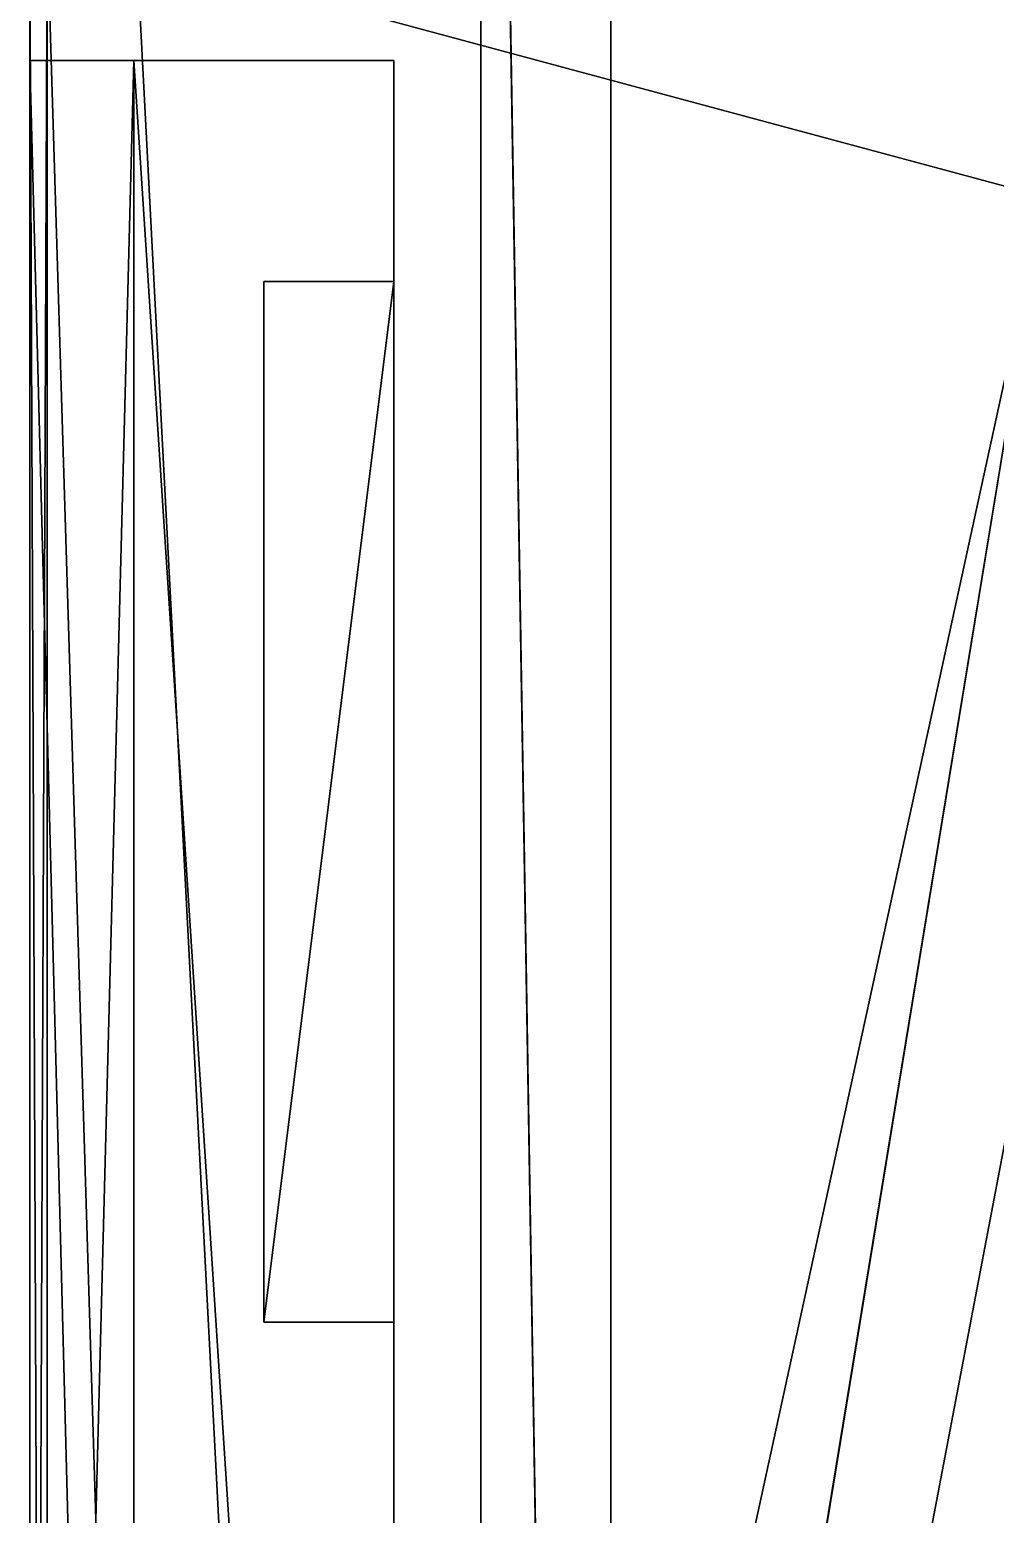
# Model space of a CAD drawing. Header units: millimetres. Extents: x -2 to 845, y -2 to 957.
# Drawn here: x -2 to 109.3, y 577.1 to 748.3 of the extents above; entities that cross this region are included whole.
import ezdxf

# ---------------------------------------------------------------- set-up
doc = ezdxf.new("R2010")
doc.units = ezdxf.units.MM
doc.header["$LTSCALE"] = 25.4

msp = doc.modelspace()

# ---------------------------------------------------------------- linework, layer by layer
for p, q in [((0, -2, -2), (0, 957, -2)), ((0, 955), (0, -2)), ((0, 955, 350), (0, 0, 350)), ((0, 955), (0, -2)), ((65, 50), (65, 905)), ((65, 50, 25), (65, 905, 25)), ((65, 50), (65, 905)), ((-2, 270, 285), (-2, 759, 285)), ((-2, 270, 85), (-2, 759, 85)), ((-2, 270, 285), (-2, 759, 285)), ((-2, 270, 85), (-2, 759, 85)), ((0, 270, 85), (0, 759, 85)), ((0, 270, 285), (0, 759, 285)), ((0, 270, 285), (0, 759, 285)), ((0, 270, 85), (0, 759, 85)), ((0, 270, 85), (0, 759, 85)), ((-2, 744.73, 270.73), (10, 744.73, 270.73)), ((-2, 744.73, 270.73), (-2, 744.73, 99.27)), ((-2, 744.73, 99.27), (10, 744.73, 99.27)), ((-2, 744.73, 99.27), (10, 744.73, 99.27)), ((-2, 744.73, 99.27), (-2, 284.27, 99.27)), ((-2, 284.27, 270.73), (-2, 744.73, 270.73)), ((-2, 744.73, 270.73), (10, 744.73, 270.73)), ((-2, 744.73, 270.73), (-2, 744.73, 99.27)), ((-2, 284.27, 270.73), (-2, 744.73, 270.73)), ((-2, 744.73, 99.27), (-2, 284.27, 99.27)), ((40, 744.73, 270.73), (10, 744.73, 270.73)), ((10, 744.73, 270.73), (10, 744.73, 99.27)), ((10, 744.73, 99.27), (10, 284.27, 99.27)), ((10, 284.27, 270.73), (10, 744.73, 270.73)), ((10, 744.73, 270.73), (10, 744.73, 99.27)), ((10, 744.73, 99.27), (10, 284.27, 99.27)), ((10, 284.27, 270.73), (10, 744.73, 270.73)), ((10, 744.73, 99.27), (40, 744.73, 99.27)), ((10, 744.73, 99.27), (10, 284.27, 99.27)), ((40, 744.73, 270.73), (40, 284.27, 270.73)), ((40, 744.73, 99.27), (40, 744.73, 270.73)), ((40, 574.27, 99.27), (40, 744.73, 99.27)), ((40, 719.27, 259.27), (25, 719.27, 259.27)), ((25, 599.27, 259.27), (25, 719.27, 259.27)), ((25, 599.27, 259.27), (25, 719.27, 259.27)), ((25, 719.27, 259.27), (25, 719.27, 139.27)), ((25, 719.27, 139.27), (25, 599.27, 139.27)), ((40, 719.27, 259.27), (25, 719.27, 259.27)), ((25, 719.27, 139.27), (40, 719.27, 139.27)), ((25, 719.27, 259.27), (25, 719.27, 139.27)), ((25, 719.27, 139.27), (40, 719.27, 139.27)), ((25, 719.27, 139.27), (25, 599.27, 139.27)), ((40, 659.27, 259.27), (40, 719.27, 259.27)), ((40, 719.27, 259.27), (40, 676.95, 216.95)), ((40, 684.27, 199.27), (40, 719.27, 199.27)), ((40, 719.27, 199.27), (40, 719.27, 259.27)), ((40, 719.27, 199.27), (40, 719.27, 259.27)), ((40, 719.27, 139.27), (40, 719.27, 199.27)), ((40, 659.27, 139.27), (40, 719.27, 139.27)), ((40, 719.27, 259.27), (40, 676.95, 216.95)), ((40, 659.27, 259.27), (40, 719.27, 259.27)), ((40, 676.95, 181.59), (40, 719.27, 139.27)), ((40, 659.27, 139.27), (40, 719.27, 139.27)), ((40, 684.27, 199.27), (40, 719.27, 199.27)), ((40, 676.95, 181.59), (40, 719.27, 139.27)), ((40, 719.27, 139.27), (40, 719.27, 199.27)), ((40, 599.27, 259.27), (40, 659.27, 259.27)), ((40, 599.27, 139.27), (40, 659.27, 139.27)), ((40, 659.27, 259.27), (40, 659.27, 224.27)), ((40, 659.27, 174.27), (40, 659.27, 139.27)), ((40, 659.27, 259.27), (40, 659.27, 224.27)), ((40, 599.27, 259.27), (40, 659.27, 259.27)), ((40, 659.27, 174.27), (40, 659.27, 139.27)), ((40, 599.27, 139.27), (40, 659.27, 139.27)), ((40, 599.27, 259.27), (40, 641.59, 216.95)), ((40, 599.27, 259.27), (40, 641.59, 216.95)), ((40, 641.59, 181.59), (40, 599.27, 139.27)), ((40, 641.59, 181.59), (40, 599.27, 139.27)), ((40, 599.27, 199.27), (40, 634.27, 199.27)), ((40, 599.27, 199.27), (40, 634.27, 199.27)), ((25, 599.27, 259.27), (40, 599.27, 259.27)), ((25, 599.27, 139.27), (25, 599.27, 259.27)), ((40, 599.27, 139.27), (25, 599.27, 139.27)), ((25, 599.27, 259.27), (40, 599.27, 259.27)), ((25, 599.27, 139.27), (25, 599.27, 259.27)), ((40, 599.27, 139.27), (25, 599.27, 139.27)), ((40, 599.27, 139.27), (40, 599.27, 199.27)), ((40, 599.27, 199.27), (40, 599.27, 259.27)), ((40, 599.27, 199.27), (40, 599.27, 259.27)), ((40, 599.27, 139.27), (40, 599.27, 199.27))]:
    msp.add_line(p, q)
at = {"extrusion": (-1, -4.32324e-17, -2.7581e-16)}
msp.add_arc((-659.27, 199.27, -40), 25, 135, 180, dxfattribs=at)
msp.add_arc((-659.27, 199.27, -40), 25, 135, 180, dxfattribs=at)
at = {"extrusion": (-1, 0, -2.7581e-16)}
msp.add_arc((-659.27, 199.27, -40), 25, 180, 225, dxfattribs=at)
msp.add_arc((-659.27, 199.27, -40), 25, 180, 225, dxfattribs=at)
at = {"extrusion": (-1, 6.98074e-18, -2.25597e-16)}
msp.add_arc((-659.27, 199.27, -40), 25, 90, 135, dxfattribs=at)
msp.add_arc((-659.27, 199.27, -40), 25, 90, 135, dxfattribs=at)
at = {"extrusion": (-1, 6.55225e-17, -2.5352e-16)}
msp.add_arc((-659.27, 199.27, -40), 25, 225, 270, dxfattribs=at)
msp.add_arc((-659.27, 199.27, -40), 25, 225, 270, dxfattribs=at)
at = {"extrusion": (-1, 6.98074e-18, -3.12062e-16)}
msp.add_arc((-659.27, 199.27, -40), 25, 45, 90, dxfattribs=at)
msp.add_arc((-659.27, 199.27, -40), 25, 45, 90, dxfattribs=at)
at = {"extrusion": (-1, 6.55225e-17, -2.25597e-16)}
msp.add_arc((-659.27, 199.27, -40), 25, 270, 315, dxfattribs=at)
msp.add_arc((-659.27, 199.27, -40), 25, 270, 315, dxfattribs=at)
at = {"extrusion": (-1, 0, -3.05081e-16)}
msp.add_arc((-659.27, 199.27, -40), 25, 0, 45, dxfattribs=at)
msp.add_arc((-659.27, 199.27, -40), 25, 0, 45, dxfattribs=at)
msp.add_arc((-659.27, 199.27, -40), 25, 0, 45, dxfattribs=at)
at = {"extrusion": (-1, -1.39615e-17, -3.05081e-16)}
msp.add_arc((-659.27, 199.27, -40), 25, 315, 0, dxfattribs=at)
msp.add_arc((-659.27, 199.27, -40), 25, 315, 0, dxfattribs=at)

# ---------------------------------------------------------------- meshes
mesh = msp.add_polyface()
corners = [(0, 955, 350), (0, 120, 285), (0, 0, 350), (0, 270, 285), (0, 759, 285), (0, 760, 285), (0, 760, 85), (0, 955), (0, 957), (0, 957, 350), (0, -2), (0, -2, 350), (0, 120, 85), (0, 270, 85), (0, 759, 85)]
mesh.append_faces([[corners[k] for k in face] for face in [(8, 0, 9), (2, 10, 11)]], dxfattribs={"vtx0": -1})
mesh.append_faces([[corners[k] for k in face] for face in [(0, 1, 2), (1, 0, 3), (3, 0, 4), (4, 0, 5), (5, 0, 6), (7, 0, 8), (10, 12, 7), (12, 2, 1)]], dxfattribs={"vtx0": -1, "vtx1": -1})
mesh.append_faces([[corners[k] for k in face] for face in [(6, 0, 7), (10, 2, 12)]], dxfattribs={"vtx0": -1, "vtx1": -1, "vtx2": -1})
mesh.append_faces([[corners[k] for k in face] for face in [(7, 12, 13), (7, 13, 14), (7, 14, 6)]], dxfattribs={"vtx0": -1, "vtx2": -1})
mesh = msp.add_polyface()
corners = [(50, -2), (0, 955), (0, -2), (50, 955), (65, 50), (100, -2), (50, 957), (100, 50), (100, 35), (65, 905), (100, 957), (100, 905), (100, 920)]
mesh.append_faces([[corners[k] for k in face] for face in [(0, 1, 2), (7, 5, 8), (10, 11, 12)]], dxfattribs={"vtx0": -1})
mesh.append_faces([[corners[k] for k in face] for face in [(1, 0, 3), (3, 4, 6), (4, 5, 7), (6, 9, 10), (9, 6, 4)]], dxfattribs={"vtx0": -1, "vtx1": -1})
mesh.append_faces([[corners[k] for k in face] for face in [(3, 0, 4)]], dxfattribs={"vtx0": -1, "vtx1": -1, "vtx2": -1})
mesh.append_faces([[corners[k] for k in face] for face in [(4, 0, 5), (10, 9, 11)]], dxfattribs={"vtx0": -1, "vtx2": -1})
mesh = msp.add_polyface()
corners = [(0, -2, -2), (545, 50, -2), (0, 957, -2), (670, -2, -2), (590, 50, -2), (670, 50, -2), (670, 0, -2), (670, 955, -2), (845, 957, -2), (545, 905, -2), (590, 905, -2), (670, 905, -2), (845, 955, -2)]
mesh.append_faces([[corners[k] for k in face] for face in [(5, 3, 6), (7, 10, 11), (8, 7, 12)]], dxfattribs={"vtx0": -1})
mesh.append_faces([[corners[k] for k in face] for face in [(0, 1, 2), (1, 3, 4), (4, 3, 5), (2, 7, 8), (9, 2, 1)]], dxfattribs={"vtx0": -1, "vtx1": -1})
mesh.append_faces([[corners[k] for k in face] for face in [(7, 2, 9)]], dxfattribs={"vtx0": -1, "vtx1": -1, "vtx2": -1})
mesh.append_faces([[corners[k] for k in face] for face in [(1, 0, 3), (7, 9, 10)]], dxfattribs={"vtx0": -1, "vtx2": -1})
mesh = msp.add_polyface()
corners = [(590, -2, 25), (130, 35, 25), (130, -2, 25), (505, 50, 25), (545, 50, 25), (505, 905, 25), (590, 50, 25), (100, 920, 25), (100, 905, 25), (130, 920, 25), (130, 955, 25), (590, 955, 25), (545, 905, 25), (590, 905, 25), (100, 50, 25), (100, 35, 25)]
mesh.append_faces([[corners[k] for k in face] for face in [(0, 1, 2), (4, 0, 6), (5, 7, 8), (11, 12, 13), (1, 14, 15)]], dxfattribs={"vtx0": -1})
mesh.append_faces([[corners[k] for k in face] for face in [(3, 4, 5), (7, 5, 9), (9, 5, 10), (10, 5, 11), (12, 5, 4), (14, 1, 3)]], dxfattribs={"vtx0": -1, "vtx1": -1})
mesh.append_faces([[corners[k] for k in face] for face in [(1, 0, 3), (3, 0, 4), (11, 5, 12)]], dxfattribs={"vtx0": -1, "vtx1": -1, "vtx2": -1})
mesh = msp.add_polyface()
corners = [(65, 905), (65, 50, 25), (65, 50), (65, 905, 25)]
mesh.append_faces([[corners[k] for k in face] for face in [(0, 1, 2), (1, 0, 3)]], dxfattribs={"vtx0": -1})
mesh = msp.add_polyface()
corners = [(0, 760, 85), (0, 270, 85), (0, 759, 85), (15, 270, 85), (115, 729, 85), (155, 760, 85), (15, 120, 85), (15, 119, 85), (155, 729, 85), (115, 644, 85), (155, 119, 85), (155, 644, 85), (155, 120, 85)]
mesh.append_faces([[corners[k] for k in face] for face in [(0, 1, 2), (4, 5, 8), (10, 11, 12)]], dxfattribs={"vtx0": -1})
mesh.append_faces([[corners[k] for k in face] for face in [(1, 0, 3), (3, 4, 6), (6, 4, 7), (7, 9, 10), (9, 7, 4)]], dxfattribs={"vtx0": -1, "vtx1": -1})
mesh.append_faces([[corners[k] for k in face] for face in [(3, 0, 4)]], dxfattribs={"vtx0": -1, "vtx1": -1, "vtx2": -1})
mesh.append_faces([[corners[k] for k in face] for face in [(4, 0, 5), (10, 9, 11)]], dxfattribs={"vtx0": -1, "vtx2": -1})
mesh = msp.add_polyface()
corners = [(-2, 270, 285), (-2, 284.27, 270.73), (-2, 270, 85), (-2, 759, 285), (-2, 744.73, 270.73), (-2, 744.73, 99.27), (-2, 284.27, 99.27), (-2, 759, 85)]
mesh.append_faces([[corners[k] for k in face] for face in [(0, 1, 2), (1, 3, 4), (4, 3, 5), (2, 6, 7), (6, 2, 1), (7, 5, 3)]], dxfattribs={"vtx0": -1, "vtx1": -1})
mesh.append_faces([[corners[k] for k in face] for face in [(1, 0, 3), (7, 6, 5)]], dxfattribs={"vtx0": -1, "vtx2": -1})
mesh = msp.add_polyface()
corners = [(0, 270, 285), (-2, 759, 285), (-2, 270, 285), (0, 759, 285)]
mesh.append_faces([[corners[k] for k in face] for face in [(0, 1, 2), (1, 0, 3)]], dxfattribs={"vtx0": -1})
mesh = msp.add_polyface()
corners = [(0, 759, 85), (-2, 270, 85), (-2, 759, 85), (0, 270, 85)]
mesh.append_faces([[corners[k] for k in face] for face in [(0, 1, 2), (1, 0, 3)]], dxfattribs={"vtx0": -1})
mesh = msp.add_polyface()
corners = [(10, 744.73, 270.73), (-2, 744.73, 99.27), (10, 744.73, 99.27), (-2, 744.73, 270.73)]
mesh.append_faces([[corners[k] for k in face] for face in [(0, 1, 2), (1, 0, 3)]], dxfattribs={"vtx0": -1})
mesh = msp.add_polyface()
corners = [(10, 284.27, 99.27), (-2, 744.73, 99.27), (-2, 284.27, 99.27), (10, 744.73, 99.27)]
mesh.append_faces([[corners[k] for k in face] for face in [(0, 1, 2), (1, 0, 3)]], dxfattribs={"vtx0": -1})
mesh = msp.add_polyface()
corners = [(10, 744.73, 270.73), (-2, 284.27, 270.73), (-2, 744.73, 270.73), (10, 284.27, 270.73)]
mesh.append_faces([[corners[k] for k in face] for face in [(0, 1, 2), (1, 0, 3)]], dxfattribs={"vtx0": -1})
mesh = msp.add_polyface()
corners = [(10, 744.73, 270.73), (10, 284.27, 99.27), (10, 284.27, 270.73), (10, 744.73, 99.27)]
mesh.append_faces([[corners[k] for k in face] for face in [(0, 1, 2), (1, 0, 3)]], dxfattribs={"vtx0": -1})
mesh = msp.add_polyface()
corners = [(40, 284.27, 99.27), (10, 744.73, 99.27), (10, 284.27, 99.27), (40, 744.73, 99.27), (40, 309.27, 99.27), (40, 574.27, 99.27)]
mesh.append_faces([[corners[k] for k in face] for face in [(0, 1, 2), (3, 4, 5)]], dxfattribs={"vtx0": -1})
mesh.append_faces([[corners[k] for k in face] for face in [(1, 0, 3)]], dxfattribs={"vtx0": -1, "vtx1": -1})
mesh.append_faces([[corners[k] for k in face] for face in [(3, 0, 4)]], dxfattribs={"vtx0": -1, "vtx2": -1})
mesh = msp.add_polyface()
corners = [(25, 599.27, 259.27), (40, 719.27, 259.27), (25, 719.27, 259.27), (40, 599.27, 259.27), (40, 659.27, 259.27)]
mesh.append_faces([[corners[k] for k in face] for face in [(0, 1, 2), (1, 3, 4)]], dxfattribs={"vtx0": -1})
mesh.append_faces([[corners[k] for k in face] for face in [(1, 0, 3)]], dxfattribs={"vtx0": -1, "vtx2": -1})
mesh = msp.add_polyface()
corners = [(25, 719.27, 259.27), (25, 599.27, 139.27), (25, 599.27, 259.27), (25, 719.27, 139.27)]
mesh.append_faces([[corners[k] for k in face] for face in [(0, 1, 2), (1, 0, 3)]], dxfattribs={"vtx0": -1})
mesh = msp.add_polyface()
corners = [(25, 719.27, 259.27), (40, 719.27, 139.27), (25, 719.27, 139.27), (40, 719.27, 199.27), (40, 719.27, 259.27)]
mesh.append_faces([[corners[k] for k in face] for face in [(0, 1, 2), (3, 0, 4)]], dxfattribs={"vtx0": -1})
mesh.append_faces([[corners[k] for k in face] for face in [(1, 0, 3)]], dxfattribs={"vtx0": -1, "vtx1": -1})
mesh = msp.add_polyface()
corners = [(40, 719.27, 139.27), (25, 599.27, 139.27), (25, 719.27, 139.27), (40, 599.27, 139.27), (40, 659.27, 139.27)]
mesh.append_faces([[corners[k] for k in face] for face in [(0, 1, 2), (3, 0, 4)]], dxfattribs={"vtx0": -1})
mesh.append_faces([[corners[k] for k in face] for face in [(1, 0, 3)]], dxfattribs={"vtx0": -1, "vtx1": -1})
mesh = msp.add_polyface()
corners = [(40, 680.92, 211.77), (40, 719.27, 259.27), (40, 676.95, 216.95), (40, 683.42, 205.74), (40, 684.27, 199.27), (40, 719.27, 199.27)]
mesh.append_faces([[corners[k] for k in face] for face in [(0, 1, 2), (1, 4, 5)]], dxfattribs={"vtx0": -1})
mesh.append_faces([[corners[k] for k in face] for face in [(1, 0, 3), (1, 3, 4)]], dxfattribs={"vtx0": -1, "vtx2": -1})
mesh = msp.add_polyface()
corners = [(40, 665.74, 223.42), (40, 659.27, 259.27), (40, 659.27, 224.27), (40, 719.27, 259.27), (40, 671.77, 220.92), (40, 676.95, 216.95)]
mesh.append_faces([[corners[k] for k in face] for face in [(0, 1, 2), (3, 4, 5)]], dxfattribs={"vtx0": -1})
mesh.append_faces([[corners[k] for k in face] for face in [(1, 0, 3)]], dxfattribs={"vtx0": -1, "vtx1": -1})
mesh.append_faces([[corners[k] for k in face] for face in [(3, 0, 4)]], dxfattribs={"vtx0": -1, "vtx2": -1})
mesh = msp.add_polyface()
corners = [(40, 719.27, 139.27), (40, 659.27, 174.27), (40, 659.27, 139.27), (40, 665.74, 175.12), (40, 671.77, 177.62), (40, 676.95, 181.59)]
mesh.append_faces([[corners[k] for k in face] for face in [(0, 1, 2), (4, 0, 5)]], dxfattribs={"vtx0": -1})
mesh.append_faces([[corners[k] for k in face] for face in [(1, 0, 3), (3, 0, 4)]], dxfattribs={"vtx0": -1, "vtx1": -1})
mesh = msp.add_polyface()
corners = [(40, 719.27, 139.27), (40, 680.92, 186.77), (40, 676.95, 181.59), (40, 683.42, 192.8), (40, 684.27, 199.27), (40, 719.27, 199.27)]
mesh.append_faces([[corners[k] for k in face] for face in [(0, 1, 2), (4, 0, 5)]], dxfattribs={"vtx0": -1})
mesh.append_faces([[corners[k] for k in face] for face in [(1, 0, 3), (3, 0, 4)]], dxfattribs={"vtx0": -1, "vtx1": -1})
mesh = msp.add_polyface()
corners = [(40, 635.12, 192.8), (40, 635.12, 205.74), (40, 634.27, 199.27), (40, 637.62, 186.77), (40, 637.62, 211.77), (40, 641.59, 181.59), (40, 641.59, 216.95), (40, 646.77, 177.62), (40, 646.77, 220.92), (40, 652.8, 223.42), (40, 652.8, 175.12), (40, 659.27, 224.27), (40, 659.27, 174.27), (40, 665.74, 175.12), (40, 665.74, 223.42), (40, 671.77, 177.62), (40, 671.77, 220.92), (40, 676.95, 216.95), (40, 676.95, 181.59), (40, 680.92, 186.77), (40, 680.92, 211.77), (40, 683.42, 192.8), (40, 683.42, 205.74), (40, 684.27, 199.27)]
mesh.append_faces([[corners[k] for k in face] for face in [(0, 1, 2), (22, 21, 23)]], dxfattribs={"vtx0": -1})
mesh.append_faces([[corners[k] for k in face] for face in [(1, 3, 4), (4, 5, 6), (6, 7, 8), (8, 7, 9), (9, 10, 11), (11, 13, 14), (14, 15, 16), (16, 15, 17), (17, 19, 20), (20, 21, 22)]], dxfattribs={"vtx0": -1, "vtx1": -1})
mesh.append_faces([[corners[k] for k in face] for face in [(1, 0, 3), (4, 3, 5), (6, 5, 7), (9, 7, 10), (11, 10, 12), (11, 12, 13), (14, 13, 15), (17, 15, 18), (17, 18, 19), (20, 19, 21)]], dxfattribs={"vtx0": -1, "vtx2": -1})
mesh = msp.add_polyface()
corners = [(40, 641.59, 216.95), (40, 659.27, 259.27), (40, 599.27, 259.27), (40, 646.77, 220.92), (40, 652.8, 223.42), (40, 659.27, 224.27)]
mesh.append_faces([[corners[k] for k in face] for face in [(0, 1, 2), (1, 4, 5)]], dxfattribs={"vtx0": -1})
mesh.append_faces([[corners[k] for k in face] for face in [(1, 0, 3), (1, 3, 4)]], dxfattribs={"vtx0": -1, "vtx2": -1})
mesh = msp.add_polyface()
corners = [(40, 659.27, 139.27), (40, 641.59, 181.59), (40, 599.27, 139.27), (40, 646.77, 177.62), (40, 652.8, 175.12), (40, 659.27, 174.27)]
mesh.append_faces([[corners[k] for k in face] for face in [(0, 1, 2), (4, 0, 5)]], dxfattribs={"vtx0": -1})
mesh.append_faces([[corners[k] for k in face] for face in [(1, 0, 3), (3, 0, 4)]], dxfattribs={"vtx0": -1, "vtx1": -1})
mesh = msp.add_polyface()
corners = [(40, 634.27, 199.27), (40, 599.27, 259.27), (40, 599.27, 199.27), (40, 635.12, 205.74), (40, 637.62, 211.77), (40, 641.59, 216.95)]
mesh.append_faces([[corners[k] for k in face] for face in [(0, 1, 2), (1, 4, 5)]], dxfattribs={"vtx0": -1})
mesh.append_faces([[corners[k] for k in face] for face in [(1, 0, 3), (1, 3, 4)]], dxfattribs={"vtx0": -1, "vtx2": -1})
mesh = msp.add_polyface()
corners = [(40, 641.59, 181.59), (40, 599.27, 199.27), (40, 599.27, 139.27), (40, 637.62, 186.77), (40, 635.12, 192.8), (40, 634.27, 199.27)]
mesh.append_faces([[corners[k] for k in face] for face in [(0, 1, 2), (1, 4, 5)]], dxfattribs={"vtx0": -1})
mesh.append_faces([[corners[k] for k in face] for face in [(1, 0, 3), (1, 3, 4)]], dxfattribs={"vtx0": -1, "vtx2": -1})
mesh = msp.add_polyface()
corners = [(40, 599.27, 199.27), (25, 599.27, 139.27), (40, 599.27, 139.27), (25, 599.27, 259.27), (40, 599.27, 259.27)]
mesh.append_faces([[corners[k] for k in face] for face in [(0, 1, 2), (3, 0, 4)]], dxfattribs={"vtx0": -1})
mesh.append_faces([[corners[k] for k in face] for face in [(1, 0, 3)]], dxfattribs={"vtx0": -1, "vtx1": -1})

doc.saveas('drawing.dxf')
